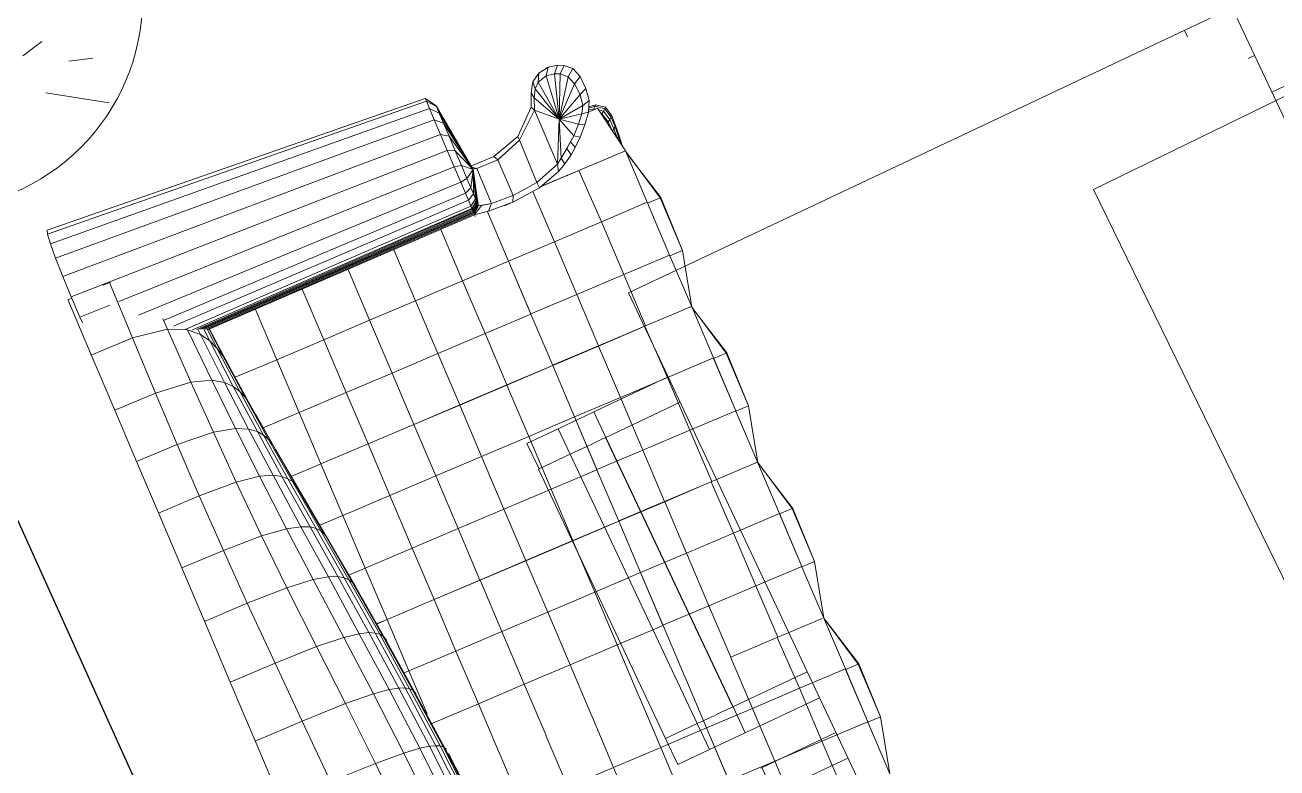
# Model space of a CAD drawing. Header units: metres. Extents: x -217 to -108, y -304 to -188.
# Drawn here: x -158.148 to -156.367, y -243.688 to -242.631 of the extents above; entities that cross this region are included whole.
import ezdxf

# ---------------------------------------------------------------- set-up
doc = ezdxf.new("R2010")
doc.units = ezdxf.units.M
for name, color, linetype, lineweight in [('A-WALL', 113, 'Continuous', 9), ('G-IMPT', 8, 'Continuous', 9), ('I-FURN', 30, 'Continuous', 9), ('S-COLS', 52, 'Continuous', 9)]:
    doc.layers.add(name, color=color, linetype=linetype, lineweight=lineweight)

# ---------------------------------------------------------------- blocks, each defined once
blk = doc.blocks.new('dining_table_and_chairs_5978 - dining_table_and_chairs_5978-V25-Nivel 3')
at = {"layer": 'I-FURN'}
for p, q in [((0.1324, 0.475), (0.1324, 0.5791)), ((1.9, 0.475), (0, 0.475)), ((0, 0.475), (0, -0.475)), ((0.075, 0.475), (0.075, 0.465)), ((0, 0.4), (0.01, 0.4)), ((0, -0.475), (1.9, -0.475)), ((0.1324, -0.593), (0.1324, -0.475)), ((0.1725, -0.475), (0.1725, -0.593)), ((0.5966, -0.5922), (0.5966, -0.475)), ((0.5966, -0.5922), (0.5966, -0.475)), ((0.6374, -0.475), (0.6374, -0.593)), ((0.6924, -0.593), (0.6924, -0.475)), ((0.7325, -0.475), (0.7325, -0.593)), ((0.1726, -0.5918), (0.1324, -0.5918)), ((0.1324, -0.648), (0.1324, -0.593)), ((0.5966, -0.5918), (0.1726, -0.5918)), ((0.1726, -0.5918), (0.1726, -0.5922)), ((0.1726, -0.5918), (0.1726, -0.593)), ((0.1726, -0.5922), (0.5966, -0.5922)), ((0.1726, -0.598), (0.1726, -0.5937)), ((0.1726, -0.598), (0.1726, -0.6033)), ((0.1726, -0.6141), (0.1726, -0.6036)), ((0.5966, -0.5922), (0.5966, -0.5918)), ((0.6374, -0.5918), (0.5966, -0.5918)), ((0.5966, -0.593), (0.5966, -0.5918)), ((0.6374, -0.5918), (0.5966, -0.5918)), ((0.5966, -0.593), (0.5966, -0.5918)), ((0.5966, -0.5937), (0.5966, -0.598)), ((0.5966, -0.6033), (0.5966, -0.598)), ((0.5966, -0.6033), (0.5966, -0.598)), ((0.5966, -0.6036), (0.5966, -0.6134)), ((0.6374, -0.593), (0.6374, -0.648)), ((0.6374, -0.593), (0.6374, -0.648)), ((0.7326, -0.5918), (0.6924, -0.5918)), ((0.1726, -0.6141), (0.1726, -0.6206)), ((0.1726, -0.648), (0.1726, -0.6217)), ((0.5966, -0.6206), (0.5966, -0.6134)), ((0.5966, -0.6206), (0.5966, -0.6134)), ((0.5966, -0.6217), (0.5966, -0.648)), ((0.1324, -0.697), (0.1324, -0.648)), ((0.1726, -0.648), (0.1324, -0.648)), ((0.1726, -0.698), (0.1726, -0.648)), ((0.5966, -0.648), (0.1726, -0.648)), ((0.1726, -0.648), (0.1726, -0.697)), ((0.5966, -0.648), (0.5966, -0.698)), ((0.5966, -0.698), (0.5966, -0.648)), ((0.6374, -0.648), (0.5966, -0.648)), ((0.5966, -0.698), (0.5966, -0.648)), ((0.6374, -0.648), (0.5966, -0.648)), ((0.6374, -0.648), (0.6374, -0.698)), ((0.6374, -0.648), (0.6374, -0.698)), ((0.1726, -0.697), (0.1324, -0.697)), ((0.5966, -0.698), (0.1726, -0.698)), ((0.6374, -0.698), (0.5966, -0.698)), ((0.6374, -0.698), (0.5966, -0.698))]:
    blk.add_line(p, q, dxfattribs=at)
blk = doc.blocks.new('M_Hormigón-Redondo-Pilar - 600 mm-V56-Nivel 3')
at = {"layer": 'S-COLS'}
h = blk.add_hatch(dxfattribs=at)
h.set_pattern_fill('FP_16', color=256, style=0, pattern_type=2)
h.set_pattern_definition([(50, (158.281, 242.593), (0.7288314, -0.0632911), [0.076, -0.838]), (355, (158.281, 242.593), (-0.1409327, 0.764191), [0.061, -0.671]), (100.451, (158.342, 242.588), (0.5877327, 0.700228), [0.065, -0.712]), (46.184, (158.281, 242.796), (1.0841735, -0.1685523), [0.114, -1.257]), (96.636, (158.372, 242.782), (0.9500268, 0.989415), [0.097, -1.069]), (351.184, (158.281, 242.796), (0.9499683, 0.9901036), [0.091, -1.006]), (21, (158.383, 242.746), (0.6067662, -0.4087001), [0.076, -0.838]), (326, (158.383, 242.746), (0.2472247, 0.736702), [0.061, -0.671]), (71.451, (158.433, 242.712), (0.8535199, 0.3274948), [0.065, -0.712]), (37.5, (158.281, 242.593), (0.0124776, 0.3385577), [0.034, -0.629, 0.034, -0.647, -0.673]), (37.5, (158.281, 242.593), (0.0124776, 0.3385577), [-1.343, 0.034, -0.64]), (7.5, (158.281, 242.593), (0.26703754, 0.40027984), [0.034, -0.355, 0.034, -0.614, -0.257]), (7.5, (158.281, 242.593), (0.26703754, 0.40027984), [-1.035, 0.034, -0.223]), (327.5, (158.055, 242.593), (0.54253947, -0.02312834), [0.034, -0.22, 0.034, -0.759, -1.052]), (327.5, (158.055, 242.593), (0.54253947, -0.02312834), [-1.046, 0.034, -1.018]), (317.5, (157.953, 242.593), (0.5922234, 0.1015895), [0.034, -0.297, 0.034, -0.493, -0.747]), (317.5, (157.953, 242.593), (0.5922234, 0.1015895), [-0.856, 0.034, -0.713])])
h.paths.add_polyline_path([(0, -0.3), (0.0585, -0.2942), (0.1148, -0.2772), (0.169, -0.2475), (0.2121, -0.2121), (0.2494, -0.1667), (0.2772, -0.1148), (0.2942, -0.0585), (0.3, 0), (0.2942, 0.0585), (0.2772, 0.1148), (0.2494, 0.1667), (0.2121, 0.2121), (0.1667, 0.2494), (0.1148, 0.2772), (0.0585, 0.2942), (0, 0.3), (-0.0585, 0.2942), (-0.1148, 0.2772), (-0.1667, 0.2494), (-0.2121, 0.2121), (-0.2494, 0.1667), (-0.2772, 0.1148), (-0.2942, 0.0585), (-0.3, 0), (-0.2942, -0.0585), (-0.2772, -0.1148), (-0.2494, -0.1667), (-0.2121, -0.2121), (-0.1667, -0.2494), (-0.1148, -0.2772), (-0.0585, -0.2942)], flags=0)
for start, end in [(360, 180), (180, 360)]:
    blk.add_arc((0, 0), 0.3, start, end, dxfattribs=at)
blk = doc.blocks.new('Table-Coffee-Glass-Modern_Reed - Table-Coffee-Glass-Modern_Reed-520541-Nivel 3')
at = {"layer": 'I-FURN'}
for p, q in [((-0.6123, 0.3048), (-0.6123, -0.3048)), ((-0.6123, 0.3048), (-0.46, 0.3048)), ((-0.46, 0.3048), (0.4597, 0.3048)), ((0.4597, 0.3048), (0.6112, 0.3048)), ((0.6112, -0.3048), (0.6112, 0.3048)), ((-0.46, -0.3048), (-0.6123, -0.3048)), ((0.4597, -0.3048), (-0.46, -0.3048)), ((0.6112, -0.3048), (0.4597, -0.3048))]:
    blk.add_line(p, q, dxfattribs=at)
blk = doc.blocks.new('Couch21 - 12ZCOU21_dwg-V130-Nivel 3')
at = {"layer": 'G-IMPT'}
for p, q in [((0.0036, 2.1681), (0.002, 2.1539)), ((0.0036, 2.1681), (0.002, 2.1539)), ((0.0036, 2.1681), (0.0053, 2.1735)), ((0.0053, 2.1735), (0.0036, 2.1681)), ((0.5738, 2.1315), (0.0036, 2.1681)), ((0.5738, 2.1358), (0.0053, 2.1735)), ((0.002, 2.1539), (0.0008, 2.1319)), ((0.002, 2.1539), (0.0008, 2.1319)), ((0.5738, 2.1201), (0.002, 2.1539)), ((0.0008, 2.1319), (-0.0001, 2.1041)), ((0.0008, 2.1319), (-0.0001, 2.1041)), ((0.5738, 2.1025), (0.0008, 2.1319)), ((0.5738, 2.1025), (0.0008, 2.1319)), ((0.5738, 2.1358), (0.584, 2.1206)), ((0.5738, 2.1358), (0.5738, 2.1315)), ((0.584, 2.1191), (0.5738, 2.1315)), ((0.5738, 2.1315), (0.5738, 2.1201)), ((0.5971, 2.016), (0.584, 2.1206)), ((0.584, 2.1191), (0.584, 2.1206)), ((-0.0001, 2.1041), (-0.0004, 2.073)), ((-0.0004, 2.073), (-0.0001, 2.1041)), ((0.5738, 2.0803), (-0.0001, 2.1041)), ((0.584, 2.1089), (0.5738, 2.1201)), ((0.5738, 2.1201), (0.5738, 2.1025)), ((0.584, 2.093), (0.5738, 2.1025)), ((0.5738, 2.0803), (0.5738, 2.1025)), ((0.584, 2.093), (0.5738, 2.1025)), ((0.584, 2.1089), (0.584, 2.1191)), ((0.5971, 2.016), (0.584, 2.1191)), ((0.584, 2.1191), (0.584, 2.1089)), ((0.584, 2.0931), (0.584, 2.1089)), ((0.5971, 2.016), (0.584, 2.1089)), ((0.584, 2.1089), (0.584, 2.0931)), ((0.7241, 2.0975), (0.7368, 2.1059)), ((0.7368, 2.1059), (0.7308, 2.0944)), ((0.7523, 2.1085), (0.7368, 2.1059)), ((0.7523, 2.1085), (0.7447, 2.0982)), ((0.7523, 2.1085), (0.7658, 2.1059)), ((0.7658, 2.1059), (0.7569, 2.0964)), ((0.7569, 2.0964), (0.7658, 2.1059)), ((0.7658, 2.1059), (0.7742, 2.1019)), ((0.584, 2.073), (0.584, 2.093)), ((0.584, 2.073), (0.584, 2.093)), ((0.5971, 2.016), (0.584, 2.093)), ((0.7158, 2.0843), (0.7241, 2.0975)), ((0.7234, 2.0871), (0.7171, 2.0761)), ((0.7171, 2.0761), (0.7234, 2.0871)), ((0.7234, 2.0871), (0.7241, 2.0975)), ((0.7308, 2.0944), (0.7234, 2.0871)), ((0.7234, 2.0871), (0.7308, 2.0944)), ((0.7234, 2.0871), (0.7378, 2.0341)), ((0.7234, 2.0871), (0.7378, 2.0341)), ((0.7308, 2.0944), (0.7447, 2.0982)), ((0.7447, 2.0982), (0.7308, 2.0944)), ((0.7308, 2.0944), (0.7378, 2.0341)), ((0.7308, 2.0944), (0.7378, 2.0341)), ((0.7378, 2.0341), (0.7447, 2.0982)), ((0.7378, 2.0341), (0.7447, 2.0982)), ((0.7378, 2.0341), (0.7569, 2.0964)), ((0.7378, 2.0341), (0.7569, 2.0964)), ((0.7378, 2.0341), (0.7644, 2.0928)), ((0.7378, 2.0341), (0.7644, 2.0928)), ((0.7378, 2.0341), (0.773, 2.0848)), ((0.7378, 2.0341), (0.773, 2.0848)), ((0.7447, 2.0982), (0.7569, 2.0964)), ((0.7569, 2.0964), (0.7447, 2.0982)), ((0.7644, 2.0928), (0.7569, 2.0964)), ((0.7644, 2.0928), (0.7569, 2.0964)), ((0.7644, 2.0928), (0.7742, 2.1019)), ((0.7644, 2.0928), (0.773, 2.0849)), ((0.7644, 2.0928), (0.773, 2.0848)), ((0.773, 2.0849), (0.7837, 2.0931)), ((0.773, 2.0848), (0.7776, 2.0718)), ((0.7776, 2.0718), (0.773, 2.0848)), ((0.7742, 2.1019), (0.7837, 2.0931)), ((0.7889, 2.0785), (0.7837, 2.0931)), ((-0.0063, 1.9855), (-0.0063, 2.0709)), ((-0.0004, 2.0707), (-0.0063, 2.0708)), ((-0.0004, 2.073), (-0.0003, 2.0413)), ((0.5738, 2.0554), (-0.0004, 2.073)), ((-0.0004, 2.073), (-0.0003, 2.0413)), ((0.0579, 2.07), (0.0478, 2.0701)), ((0.0579, 2.07), (0.0572, 1.9848)), ((0.0572, 1.9848), (0.0579, 2.07)), ((0.0592, 2.0697), (0.0579, 2.07)), ((0.5738, 2.0554), (0.5738, 2.0803)), ((0.584, 2.073), (0.5738, 2.0803)), ((0.584, 2.0506), (0.584, 2.073)), ((0.584, 2.0506), (0.584, 2.073)), ((0.5971, 2.016), (0.584, 2.073)), ((0.7079, 2.0653), (0.7158, 2.0843)), ((0.7105, 2.0598), (0.7171, 2.0761)), ((0.7171, 2.0761), (0.7105, 2.0598)), ((0.7171, 2.0761), (0.7158, 2.0843)), ((0.7378, 2.0341), (0.7171, 2.0761)), ((0.7378, 2.0341), (0.7171, 2.0761)), ((0.7378, 2.0341), (0.7776, 2.0718)), ((0.7378, 2.0341), (0.7776, 2.0718)), ((0.7776, 2.0718), (0.7889, 2.0785)), ((0.7776, 2.0718), (0.7791, 2.0547)), ((0.7791, 2.0547), (0.7776, 2.0718)), ((0.7896, 2.0595), (0.7889, 2.0785)), ((0.584, 2.0506), (0.5738, 2.0554)), ((0.5738, 2.0301), (0.5738, 2.0554)), ((0.584, 2.0506), (0.584, 2.0278)), ((0.584, 2.0506), (0.584, 2.0278)), ((0.5971, 2.016), (0.584, 2.0506)), ((0.6739, 2.0346), (0.7079, 2.0653)), ((0.7079, 2.0653), (0.6739, 2.0346)), ((0.6742, 2.0289), (0.7105, 2.0598)), ((0.7105, 2.0598), (0.6742, 2.0289)), ((0.7079, 2.0653), (0.7105, 2.0598)), ((0.7104, 1.976), (0.7105, 2.0598)), ((0.7104, 1.976), (0.7105, 2.0598)), ((0.7378, 2.0341), (0.7105, 2.0598)), ((0.7378, 2.0341), (0.7105, 2.0598)), ((0.7378, 2.0341), (0.7791, 2.0547)), ((0.7378, 2.0341), (0.7791, 2.0547)), ((0.7791, 2.0547), (0.7762, 2.0388)), ((0.7791, 2.0547), (0.7762, 2.0388)), ((0.7791, 2.0547), (0.7896, 2.0595)), ((0.7873, 2.0419), (0.7896, 2.0595)), ((-0.0003, 2.0413), (-0.0001, 2.0322)), ((0.0457, 2.0404), (-0.0003, 2.0413)), ((-0.0003, 2.0413), (-0.0001, 2.0322)), ((0.5738, 2.0301), (0.0595, 2.0402)), ((0.6739, 2.0346), (0.6313, 2.0218)), ((0.6739, 2.0346), (0.6313, 2.0218)), ((0.6739, 2.0346), (0.6742, 2.0289)), ((0.7378, 2.0341), (0.7104, 1.976)), ((0.7378, 2.0341), (0.7104, 1.976)), ((0.7378, 2.0341), (0.7189, 1.9818)), ((0.7378, 2.0341), (0.7189, 1.9818)), ((0.7378, 2.0341), (0.7762, 2.0388)), ((0.7378, 2.0341), (0.7762, 2.0388)), ((0.7378, 2.0341), (0.7605, 2.0167)), ((0.7378, 2.0341), (0.7605, 2.0167)), ((0.7378, 2.0341), (0.7702, 2.0284)), ((0.7378, 2.0341), (0.7702, 2.0284)), ((0.7378, 2.0341), (0.7477, 2.0042)), ((0.7378, 2.0341), (0.7477, 2.0042)), ((0.7762, 2.0388), (0.7702, 2.0284)), ((0.7762, 2.0388), (0.7702, 2.0284)), ((0.7873, 2.0419), (0.7762, 2.0388)), ((0.7873, 2.0419), (0.7801, 2.0269)), ((0.792, 2.031), (0.7827, 2.0323)), ((0.7935, 2.0327), (0.7835, 2.034)), ((0.792, 2.031), (0.7935, 2.0327)), ((0.7935, 2.0327), (0.8052, 2.024)), ((0.5738, 2.0301), (0.584, 2.0278)), ((0.5738, 2.0301), (0.5738, 2.0065)), ((0.584, 2.0278), (0.584, 2.0077)), ((0.584, 2.0278), (0.584, 2.0077)), ((0.5971, 2.016), (0.584, 2.0278)), ((0.584, 1.967), (0.5971, 2.016)), ((0.5971, 2.016), (0.584, 1.9681)), ((0.5971, 2.016), (0.584, 1.9696)), ((0.5971, 2.016), (0.584, 1.9709)), ((0.5971, 2.016), (0.584, 1.976)), ((0.5971, 2.016), (0.584, 1.9736)), ((0.5971, 2.016), (0.584, 1.9842)), ((0.5971, 2.016), (0.584, 1.9935)), ((0.5971, 2.016), (0.584, 2.0077)), ((0.5971, 2.016), (0.584, 1.9724)), ((0.5961, 2.0217), (0.6313, 2.0218)), ((0.5961, 2.0217), (0.6313, 2.0218)), ((0.6025, 2.0151), (0.5964, 2.0202)), ((0.5967, 2.0171), (0.6025, 2.0151)), ((0.5967, 2.0171), (0.6025, 2.0151)), ((0.6025, 2.0151), (0.6023, 1.9613)), ((0.6025, 2.0151), (0.6348, 2.0152)), ((0.6025, 2.0151), (0.6348, 2.0152)), ((0.6348, 2.0152), (0.6313, 2.0218)), ((0.6742, 2.0289), (0.6348, 2.0152)), ((0.6742, 2.0289), (0.6348, 2.0152)), ((0.6348, 2.0152), (0.635, 1.9596)), ((0.6348, 2.0152), (0.635, 1.9596)), ((0.6742, 2.0289), (0.6735, 1.9637)), ((0.7605, 2.0167), (0.7477, 2.0042)), ((0.7605, 2.0167), (0.7477, 2.0042)), ((0.7702, 2.0284), (0.7605, 2.0167)), ((0.7702, 2.0284), (0.7605, 2.0167)), ((0.7682, 2.0127), (0.7605, 2.0167)), ((0.7682, 2.0127), (0.7801, 2.0269)), ((0.7801, 2.0269), (0.7702, 2.0284)), ((0.7702, 2.0284), (0.7801, 2.0269)), ((0.7802, 2.0271), (0.7942, 2.0271)), ((0.7802, 2.0271), (0.7942, 2.0271)), ((0.7891, 2.0284), (0.7814, 2.0296)), ((0.7891, 2.0284), (0.7876, 2.0271)), ((0.7891, 2.0284), (0.792, 2.031)), ((0.7891, 2.0284), (0.7908, 2.0271)), ((0.792, 2.031), (0.8035, 2.0222)), ((0.807, 1.956), (0.7942, 2.0271)), ((0.807, 1.956), (0.7942, 2.0271)), ((0.7948, 2.0242), (0.8004, 2.0198)), ((0.7968, 2.0172), (0.7959, 2.0179)), ((0.8004, 2.0198), (0.7968, 2.0172)), ((0.7968, 2.0172), (0.8004, 2.0198)), ((0.8005, 2.0035), (0.7968, 2.0172)), ((0.8035, 2.0222), (0.8004, 2.0198)), ((0.8004, 2.0198), (0.8035, 2.0222)), ((0.804, 2.0057), (0.8004, 2.0198)), ((0.8052, 2.024), (0.8035, 2.0222)), ((0.8035, 2.0222), (0.8052, 2.024)), ((0.8035, 2.0222), (0.807, 2.0078)), ((0.8052, 2.024), (0.8085, 2.0094)), ((0.5738, 2.0065), (0.0774, 2.0112)), ((0.5738, 2.0065), (0.0774, 2.0112)), ((0.5738, 2.0065), (0.584, 2.0077)), ((0.584, 2.0077), (0.5738, 2.0065)), ((0.5738, 1.9892), (0.5738, 2.0065)), ((0.584, 1.9935), (0.584, 2.0077)), ((0.584, 2.0077), (0.584, 1.9935)), ((0.7477, 2.0042), (0.7189, 1.9818)), ((0.7313, 1.9915), (0.7401, 1.9983)), ((0.7401, 1.9983), (0.7477, 2.0042)), ((0.7428, 1.988), (0.7401, 1.9983)), ((0.7428, 1.988), (0.7551, 1.999)), ((0.7551, 1.999), (0.7477, 2.0042)), ((0.7682, 2.0127), (0.7551, 1.999)), ((0.7992, 2.0085), (0.7976, 2.0082)), ((0.8005, 2.0035), (0.804, 2.0057)), ((0.8008, 1.9907), (0.8005, 2.0035)), ((0.807, 2.0078), (0.804, 2.0057)), ((0.8041, 1.991), (0.804, 2.0057)), ((0.807, 2.0078), (0.8069, 1.9928)), ((0.8085, 2.0094), (0.807, 2.0078)), ((0.8085, 2.0094), (0.8082, 1.9943)), ((-0.0063, 1.9855), (-0.0063, 1.8999)), ((-0.0063, 1.9853), (0.0572, 1.9848)), ((0.0572, 1.9848), (0.0566, 1.8996)), ((0.0572, 1.9848), (0.0566, 1.8996)), ((0.1078, 1.977), (0.0572, 1.9848)), ((0.1078, 1.977), (0.1076, 1.9927)), ((0.5738, 1.9892), (0.1076, 1.9901)), ((0.5738, 1.9785), (0.1175, 1.9772)), ((0.5738, 1.9892), (0.584, 1.9935)), ((0.5738, 1.9892), (0.5738, 1.9785)), ((0.584, 1.9842), (0.5738, 1.9785)), ((0.5738, 1.9692), (0.5738, 1.9785)), ((0.584, 1.9842), (0.584, 1.9935)), ((0.584, 1.9935), (0.584, 1.9842)), ((0.584, 1.9842), (0.584, 1.976)), ((0.7104, 1.976), (0.7189, 1.9818)), ((0.7104, 1.976), (0.7189, 1.9818)), ((0.7313, 1.9915), (0.7189, 1.9818)), ((0.7205, 1.9725), (0.7189, 1.9818)), ((0.7337, 1.9808), (0.7205, 1.9725)), ((0.7337, 1.9808), (0.7205, 1.9724)), ((0.7313, 1.9915), (0.7337, 1.9808)), ((0.7428, 1.988), (0.7337, 1.9808)), ((0.801, 1.9893), (0.8041, 1.991)), ((0.8033, 1.9764), (0.8041, 1.991)), ((0.8033, 1.9764), (0.8058, 1.9778)), ((0.8041, 1.991), (0.8069, 1.9928)), ((0.8049, 1.9679), (0.8058, 1.9778)), ((0.807, 1.9792), (0.8055, 1.9646)), ((0.8058, 1.9778), (0.8069, 1.9928)), ((0.8058, 1.9778), (0.807, 1.9792)), ((0.8069, 1.9928), (0.8082, 1.9943)), ((0.807, 1.9792), (0.8082, 1.9943)), ((0.1337, 1.9647), (0.1078, 1.977)), ((0.1078, 1.977), (0.1091, 1.8943)), ((0.5738, 1.9692), (0.1311, 1.9667)), ((0.1482, 1.9515), (0.1337, 1.9647)), ((0.1337, 1.9647), (0.1374, 1.8852)), ((0.5738, 1.9658), (0.1393, 1.9621)), ((0.5738, 1.9644), (0.1461, 1.9603)), ((0.5738, 1.9628), (0.1501, 1.9589)), ((0.5738, 1.9613), (0.153, 1.9579)), ((0.5738, 1.9692), (0.584, 1.976)), ((0.584, 1.9736), (0.5738, 1.9658)), ((0.5738, 1.9644), (0.584, 1.9724)), ((0.5738, 1.9628), (0.584, 1.9709)), ((0.584, 1.9696), (0.5738, 1.9613)), ((0.5738, 1.9692), (0.5738, 1.9658)), ((0.5738, 1.9598), (0.584, 1.9681)), ((0.584, 1.967), (0.5738, 1.9587)), ((0.5738, 1.9644), (0.5738, 1.9658)), ((0.5738, 1.9572), (0.584, 1.9654)), ((0.5738, 1.9644), (0.5738, 1.9628)), ((0.5882, 1.9643), (0.5738, 1.9557)), ((0.5738, 1.9628), (0.5738, 1.9613)), ((0.5738, 1.9613), (0.5738, 1.9598)), ((0.584, 1.976), (0.584, 1.9736)), ((0.584, 1.976), (0.584, 1.9736)), ((0.584, 1.9736), (0.584, 1.9724)), ((0.584, 1.9736), (0.584, 1.9724)), ((0.584, 1.9709), (0.584, 1.9724)), ((0.584, 1.9724), (0.584, 1.9709)), ((0.584, 1.9696), (0.584, 1.9709)), ((0.584, 1.9696), (0.584, 1.9709)), ((0.584, 1.9681), (0.584, 1.9696)), ((0.584, 1.9696), (0.584, 1.9681)), ((0.584, 1.967), (0.584, 1.9681)), ((0.584, 1.967), (0.584, 1.9681)), ((0.584, 1.967), (0.584, 1.9654)), ((0.584, 1.967), (0.584, 1.9654)), ((0.584, 1.9654), (0.6023, 1.9613)), ((0.5882, 1.9643), (0.584, 1.9654)), ((0.5882, 1.9643), (0.6023, 1.9613)), ((0.6023, 1.9613), (0.5941, 1.9527)), ((0.6023, 1.9613), (0.635, 1.9596)), ((0.6023, 1.9613), (0.635, 1.9596)), ((0.6735, 1.9637), (0.635, 1.9596)), ((0.6735, 1.9636), (0.635, 1.9596)), ((0.7104, 1.976), (0.6735, 1.9636)), ((0.6735, 1.9637), (0.7104, 1.976)), ((0.6735, 1.9636), (0.6737, 1.955)), ((0.7079, 1.9657), (0.6737, 1.955)), ((0.7079, 1.9657), (0.6737, 1.955)), ((0.7079, 1.9657), (0.7104, 1.976)), ((0.7079, 1.9657), (0.7205, 1.9725)), ((0.7079, 1.9657), (0.7205, 1.9724)), ((0.1482, 1.9515), (0.1478, 1.9598)), ((0.1567, 1.9381), (0.1482, 1.9515)), ((0.1482, 1.9515), (0.153, 1.8753)), ((0.1567, 1.9381), (0.1554, 1.9568)), ((0.5738, 1.9598), (0.1562, 1.9571)), ((0.5738, 1.9587), (0.1574, 1.9559)), ((0.5738, 1.9572), (0.1591, 1.9545)), ((0.162, 1.9247), (0.1597, 1.9549)), ((0.5738, 1.9557), (0.1599, 1.9535)), ((0.5738, 1.9557), (0.1599, 1.9535)), ((0.1657, 1.9112), (0.1622, 1.9535)), ((0.1678, 1.8977), (0.1627, 1.9535)), ((0.163, 1.9502), (0.163, 1.9535)), ((0.234, 1.8761), (0.234, 1.9539)), ((0.3068, 1.8761), (0.3068, 1.9543)), ((0.3777, 1.8761), (0.3777, 1.9547)), ((0.4486, 1.8761), (0.4486, 1.955)), ((0.5214, 1.8761), (0.5214, 1.9554)), ((0.5738, 1.9598), (0.5738, 1.9587)), ((0.5738, 1.9587), (0.5738, 1.9572)), ((0.5738, 1.9572), (0.5738, 1.9557)), ((0.5738, 1.9557), (0.5941, 1.9527)), ((0.5738, 1.9557), (0.5941, 1.9527)), ((0.5738, 1.9557), (0.5738, 1.9532)), ((0.5923, 1.8762), (0.5923, 1.9525)), ((0.5923, 1.9525), (0.5923, 1.8762)), ((0.5941, 1.9527), (0.6309, 1.9511)), ((0.5941, 1.9527), (0.6309, 1.9511)), ((0.6309, 1.9511), (0.618, 1.9508)), ((0.635, 1.9596), (0.6309, 1.9511)), ((0.6737, 1.955), (0.6309, 1.9511)), ((0.6737, 1.955), (0.6309, 1.9511)), ((0.6633, 1.8762), (0.6633, 1.9541)), ((0.7351, 1.9559), (0.6759, 1.9558)), ((0.807, 1.956), (0.6771, 1.9561)), ((0.7166, 1.9566), (0.7171, 1.9554)), ((0.7351, 1.9559), (0.807, 1.9558)), ((0.7361, 1.8763), (0.7351, 1.9559)), ((0.807, 1.8763), (0.807, 1.9558)), ((0.807, 1.9547), (0.8265, 1.8751)), ((0.8274, 1.8751), (0.8084, 1.9487)), ((0.8274, 1.8751), (0.8084, 1.9487)), ((0.162, 1.9247), (0.1567, 1.9381)), ((0.1567, 1.9381), (0.1622, 1.8651)), ((0.1657, 1.9112), (0.162, 1.9247)), ((0.162, 1.9247), (0.1679, 1.8548)), ((0.1678, 1.8977), (0.1657, 1.9112)), ((0.1657, 1.9112), (0.1717, 1.8446)), ((-0.0063, 1.8999), (-0.0063, 1.8206)), ((-0.0063, 1.8998), (0.0566, 1.8996)), ((0.0566, 1.8996), (0.0565, 1.8204)), ((0.0566, 1.8996), (0.0565, 1.8204)), ((0.1091, 1.8943), (0.0566, 1.8996)), ((0.1374, 1.8852), (0.1091, 1.8943)), ((0.1091, 1.8943), (0.1108, 1.8162)), ((0.1678, 1.8977), (0.1739, 1.8343)), ((0.153, 1.8753), (0.1374, 1.8852)), ((0.1374, 1.8852), (0.1416, 1.8089)), ((0.1622, 1.8651), (0.153, 1.8753)), ((0.153, 1.8753), (0.1586, 1.8009)), ((0.1699, 1.8761), (0.234, 1.8761)), ((0.234, 1.7945), (0.234, 1.8761)), ((0.234, 1.8761), (0.3068, 1.8761)), ((0.3068, 1.7945), (0.3068, 1.8761)), ((0.3068, 1.8761), (0.3777, 1.8761)), ((0.3777, 1.7945), (0.3777, 1.8761)), ((0.3777, 1.8761), (0.4486, 1.8761)), ((0.5214, 1.8761), (0.4486, 1.8761)), ((0.4486, 1.7945), (0.4486, 1.8761)), ((0.5214, 1.7945), (0.5214, 1.8761)), ((0.5923, 1.8761), (0.5214, 1.8761)), ((0.6633, 1.8762), (0.5923, 1.8762)), ((0.5923, 1.7945), (0.5923, 1.8761)), ((0.5923, 1.7947), (0.5923, 1.8761)), ((0.7361, 1.8763), (0.6633, 1.8762)), ((0.6633, 1.7947), (0.6633, 1.8762)), ((0.7361, 1.7947), (0.7361, 1.8763)), ((0.807, 1.8763), (0.7361, 1.8763)), ((0.807, 1.7947), (0.807, 1.8763)), ((0.807, 1.8751), (0.8265, 1.8751)), ((0.8265, 1.8751), (0.8265, 1.7935)), ((0.8274, 1.8751), (0.8265, 1.7935)), ((0.8274, 1.8751), (0.8265, 1.7935)), ((0.1679, 1.8548), (0.1622, 1.8651)), ((0.1622, 1.8651), (0.1686, 1.7926)), ((0.1717, 1.8446), (0.1679, 1.8548)), ((0.1679, 1.8548), (0.1747, 1.7843)), ((0.1739, 1.8343), (0.1717, 1.8446)), ((0.1717, 1.8446), (0.1789, 1.776)), ((-0.0063, 1.8206), (-0.0063, 1.7411)), ((-0.0063, 1.8205), (0.0565, 1.8204)), ((0.0565, 1.8204), (0.0568, 1.741)), ((0.0565, 1.8204), (0.0568, 1.741)), ((0.1108, 1.8162), (0.0565, 1.8204)), ((0.1739, 1.8343), (0.1813, 1.7677)), ((0.1416, 1.8089), (0.1108, 1.8162)), ((0.1108, 1.8162), (0.113, 1.7383)), ((0.1586, 1.8009), (0.1416, 1.8089)), ((0.1416, 1.8089), (0.1466, 1.7329)), ((0.1686, 1.7926), (0.1586, 1.8009)), ((0.1586, 1.8009), (0.1649, 1.7268)), ((0.176, 1.8159), (0.1825, 1.7593)), ((0.1747, 1.7843), (0.1686, 1.7926)), ((0.1686, 1.7926), (0.1757, 1.7204)), ((0.1789, 1.776), (0.1747, 1.7843)), ((0.1747, 1.7843), (0.1823, 1.714)), ((0.1784, 1.7945), (0.234, 1.7945)), ((0.234, 1.715), (0.234, 1.7945)), ((0.234, 1.7945), (0.3068, 1.7945)), ((0.3068, 1.7151), (0.3068, 1.7945)), ((0.3068, 1.7945), (0.3777, 1.7945)), ((0.3777, 1.7945), (0.3777, 1.7151)), ((0.3777, 1.7945), (0.4486, 1.7945)), ((0.5214, 1.7945), (0.4486, 1.7945)), ((0.4486, 1.7151), (0.4486, 1.7945)), ((0.5214, 1.715), (0.5214, 1.7945)), ((0.5923, 1.7945), (0.5214, 1.7945)), ((0.6633, 1.7947), (0.5923, 1.7947)), ((0.5923, 1.7945), (0.5923, 1.715)), ((0.7361, 1.7947), (0.6633, 1.7947)), ((0.6633, 1.7152), (0.6633, 1.7947)), ((0.7361, 1.7152), (0.7361, 1.7947)), ((0.807, 1.7947), (0.7361, 1.7947)), ((0.8265, 1.7935), (0.807, 1.714)), ((0.807, 1.7935), (0.807, 1.7145)), ((0.8265, 1.7935), (0.807, 1.7935)), ((0.8265, 1.7935), (0.807, 1.714)), ((0.1813, 1.7677), (0.1789, 1.776)), ((0.1789, 1.776), (0.1868, 1.7076)), ((0.1825, 1.7593), (0.1813, 1.7677)), ((0.1813, 1.7677), (0.1894, 1.7012)), ((0.1825, 1.7593), (0.1907, 1.6948)), ((-0.0063, 1.7411), (-0.0063, 1.6561)), ((-0.0063, 1.741), (0.0568, 1.741)), ((0.0568, 1.741), (0.058, 1.6559)), ((0.0568, 1.741), (0.058, 1.6559)), ((0.113, 1.7383), (0.0568, 1.741)), ((0.1466, 1.7329), (0.113, 1.7383)), ((0.113, 1.7383), (0.1163, 1.6537)), ((0.1649, 1.7268), (0.1466, 1.7329)), ((0.1466, 1.7329), (0.1529, 1.6491)), ((0.1757, 1.7204), (0.1649, 1.7268)), ((0.1649, 1.7268), (0.1728, 1.6438)), ((0.1823, 1.714), (0.1757, 1.7204)), ((0.1757, 1.7204), (0.1846, 1.6384)), ((0.1868, 1.7076), (0.1823, 1.714)), ((0.1823, 1.714), (0.1918, 1.6328)), ((0.234, 1.715), (0.1881, 1.715)), ((0.1881, 1.7149), (0.234, 1.7149)), ((0.234, 1.715), (0.3068, 1.7151)), ((0.234, 1.7149), (0.3068, 1.7149)), ((0.234, 1.6354), (0.234, 1.7149)), ((0.3068, 1.7151), (0.3777, 1.7151)), ((0.3068, 1.7149), (0.3777, 1.7148)), ((0.3068, 1.6354), (0.3068, 1.7149)), ((0.3777, 1.7151), (0.4486, 1.7151)), ((0.3777, 1.7148), (0.4486, 1.7149)), ((0.3777, 1.6354), (0.3777, 1.7148)), ((0.5214, 1.715), (0.4486, 1.7151)), ((0.5214, 1.7149), (0.4486, 1.7149)), ((0.4486, 1.6354), (0.4486, 1.7149)), ((0.5214, 1.715), (0.5923, 1.715)), ((0.5923, 1.715), (0.5214, 1.7149)), ((0.5214, 1.6354), (0.5214, 1.7149)), ((0.6633, 1.7152), (0.5923, 1.7153)), ((0.5923, 1.715), (0.5923, 1.6355)), ((0.5923, 1.715), (0.6633, 1.715)), ((0.5923, 1.715), (0.5923, 1.6355)), ((0.7361, 1.7152), (0.6633, 1.7152)), ((0.7351, 1.7152), (0.6633, 1.715)), ((0.6633, 1.6356), (0.6633, 1.715)), ((0.7361, 1.6356), (0.7351, 1.7152)), ((0.7361, 1.7152), (0.807, 1.7151)), ((0.807, 1.7145), (0.807, 1.6356)), ((0.807, 1.7143), (0.8265, 1.6347)), ((0.1894, 1.7012), (0.1868, 1.7076)), ((0.1868, 1.7076), (0.1966, 1.6272)), ((0.1907, 1.6948), (0.1894, 1.7012)), ((0.1894, 1.7012), (0.1994, 1.6216)), ((0.1912, 1.691), (0.1907, 1.6948)), ((0.1907, 1.6948), (0.2008, 1.616)), ((0.8084, 1.7083), (0.8274, 1.6347)), ((0.8084, 1.7083), (0.8274, 1.6347)), ((-0.0063, 1.6561), (-0.0063, 1.5735)), ((-0.0063, 1.656), (0.058, 1.6559)), ((0.058, 1.6559), (0.0599, 1.5734)), ((0.058, 1.6559), (0.0599, 1.5734)), ((0.1163, 1.6537), (0.058, 1.6559)), ((0.1529, 1.6491), (0.1163, 1.6537)), ((0.1163, 1.6537), (0.1205, 1.5716)), ((0.1728, 1.6438), (0.1529, 1.6491)), ((0.1529, 1.6491), (0.1595, 1.5676)), ((0.1846, 1.6384), (0.1728, 1.6438)), ((0.1728, 1.6438), (0.1809, 1.5628)), ((0.1918, 1.6328), (0.1846, 1.6384)), ((0.1846, 1.6384), (0.1935, 1.5578)), ((0.1966, 1.6272), (0.1918, 1.6328)), ((0.1918, 1.6328), (0.2011, 1.5527)), ((0.1994, 1.6216), (0.1966, 1.6272)), ((0.1966, 1.6272), (0.2062, 1.5477)), ((0.1983, 1.6354), (0.234, 1.6354)), ((0.2008, 1.616), (0.1994, 1.6216)), ((0.1994, 1.6216), (0.1995, 1.6212)), ((0.234, 1.5538), (0.234, 1.6354)), ((0.234, 1.6354), (0.3068, 1.6354)), ((0.3068, 1.5538), (0.3068, 1.6354)), ((0.3068, 1.6354), (0.3777, 1.6354)), ((0.3777, 1.5539), (0.3777, 1.6354)), ((0.3777, 1.6354), (0.4486, 1.6354)), ((0.5214, 1.6354), (0.4486, 1.6354)), ((0.4486, 1.5538), (0.4486, 1.6354)), ((0.5214, 1.5538), (0.5214, 1.6354)), ((0.5923, 1.6354), (0.5214, 1.6354)), ((0.6633, 1.6356), (0.5923, 1.6355)), ((0.5923, 1.5538), (0.5923, 1.6354)), ((0.5923, 1.554), (0.5923, 1.6354)), ((0.7361, 1.6356), (0.6633, 1.6356)), ((0.6633, 1.554), (0.6633, 1.6356)), ((0.7361, 1.554), (0.7361, 1.6356)), ((0.807, 1.6356), (0.7361, 1.6356)), ((0.807, 1.554), (0.807, 1.6356)), ((0.807, 1.6347), (0.807, 1.554)), ((0.807, 1.6347), (0.8265, 1.6347)), ((0.8265, 1.6347), (0.8265, 1.5531)), ((0.8274, 1.6347), (0.8265, 1.5531)), ((0.8274, 1.6347), (0.8265, 1.5531)), ((0.1995, 1.6212), (0.2092, 1.5426)), ((0.2012, 1.6141), (0.2008, 1.616)), ((0.2008, 1.616), (0.2107, 1.5376)), ((-0.0063, 1.5735), (-0.0063, 1.4793)), ((-0.0063, 1.5734), (0.0599, 1.5734)), ((0.0599, 1.5734), (0.063, 1.4793)), ((0.0599, 1.5734), (0.063, 1.4793)), ((0.1205, 1.5716), (0.0599, 1.5734)), ((0.1595, 1.5676), (0.1205, 1.5716)), ((0.1205, 1.5716), (0.1266, 1.478)), ((0.1809, 1.5628), (0.1595, 1.5676)), ((0.1595, 1.5676), (0.1674, 1.475)), ((0.1935, 1.5578), (0.1809, 1.5628)), ((0.1809, 1.5628), (0.1897, 1.4712)), ((0.2011, 1.5527), (0.1935, 1.5578)), ((0.1935, 1.5578), (0.203, 1.4673)), ((0.2062, 1.5477), (0.2011, 1.5527)), ((0.2011, 1.5527), (0.2109, 1.4632)), ((0.2087, 1.5538), (0.234, 1.5538)), ((0.234, 1.4743), (0.234, 1.5538)), ((0.234, 1.5538), (0.3068, 1.5538)), ((0.3068, 1.5538), (0.3777, 1.5539)), ((0.3068, 1.4744), (0.3068, 1.5538)), ((0.3777, 1.5539), (0.3777, 1.4744)), ((0.3777, 1.5539), (0.4486, 1.5538)), ((0.5214, 1.5538), (0.4486, 1.5538)), ((0.4486, 1.4744), (0.4486, 1.5538)), ((0.5214, 1.4743), (0.5214, 1.5538)), ((0.5923, 1.5538), (0.5214, 1.5538)), ((0.6633, 1.554), (0.5923, 1.554)), ((0.5923, 1.4743), (0.5923, 1.5538)), ((0.7361, 1.554), (0.6633, 1.554)), ((0.6633, 1.4745), (0.6633, 1.554)), ((0.7361, 1.4745), (0.7361, 1.554)), ((0.807, 1.554), (0.7361, 1.554)), ((0.8265, 1.5531), (0.807, 1.4736)), ((0.807, 1.5531), (0.807, 1.4736)), ((0.8265, 1.5531), (0.807, 1.5531)), ((0.8265, 1.5531), (0.807, 1.4736)), ((0.2092, 1.5426), (0.2062, 1.5477)), ((0.2062, 1.5477), (0.2162, 1.4591)), ((0.2107, 1.5376), (0.2092, 1.5426)), ((0.2092, 1.5426), (0.2194, 1.455)), ((0.2112, 1.5355), (0.2107, 1.5376)), ((0.2107, 1.5376), (0.2209, 1.4509)), ((-0.0063, 1.4793), (0.063, 1.4793)), ((-0.0063, 1.4793), (-0.0063, 1.3885)), ((0.063, 1.4793), (0.0665, 1.3884)), ((0.063, 1.4793), (0.0665, 1.3884)), ((0.1266, 1.478), (0.063, 1.4793)), ((0.1674, 1.475), (0.1266, 1.478)), ((0.1266, 1.478), (0.1329, 1.3871)), ((0.1897, 1.4712), (0.1674, 1.475)), ((0.1674, 1.475), (0.1749, 1.3844)), ((0.203, 1.4673), (0.1897, 1.4712)), ((0.1897, 1.4712), (0.1979, 1.3812)), ((0.2109, 1.4632), (0.203, 1.4673)), ((0.203, 1.4673), (0.2115, 1.3779)), ((0.2162, 1.4591), (0.2109, 1.4632)), ((0.2109, 1.4632), (0.2197, 1.3745)), ((0.2179, 1.4743), (0.234, 1.4743)), ((0.234, 1.4742), (0.2179, 1.4742)), ((0.234, 1.4743), (0.3068, 1.4744)), ((0.234, 1.4742), (0.3068, 1.4742)), ((0.234, 1.3947), (0.234, 1.4742)), ((0.3068, 1.4744), (0.3777, 1.4744)), ((0.3068, 1.4742), (0.3777, 1.4741)), ((0.3068, 1.3947), (0.3068, 1.4742)), ((0.3777, 1.4744), (0.4486, 1.4744)), ((0.3777, 1.4741), (0.4486, 1.4742)), ((0.3777, 1.3947), (0.3777, 1.4741)), ((0.5214, 1.4743), (0.4486, 1.4744)), ((0.5214, 1.4742), (0.4486, 1.4742)), ((0.4486, 1.3947), (0.4486, 1.4742)), ((0.5214, 1.4742), (0.5923, 1.4743)), ((0.5923, 1.4743), (0.5214, 1.4743)), ((0.5214, 1.3947), (0.5214, 1.4742)), ((0.6633, 1.4745), (0.5923, 1.4746)), ((0.5923, 1.3948), (0.5923, 1.4743)), ((0.5923, 1.4743), (0.6633, 1.4743)), ((0.5923, 1.4743), (0.5923, 1.3948)), ((0.7193, 1.4745), (0.6633, 1.4743)), ((0.7361, 1.4745), (0.6633, 1.4745)), ((0.6633, 1.3949), (0.6633, 1.4743)), ((0.7361, 1.3949), (0.7351, 1.4745)), ((0.807, 1.4744), (0.7361, 1.4745)), ((0.807, 1.3949), (0.807, 1.4744)), ((0.807, 1.4738), (0.8265, 1.3943)), ((0.8083, 1.4684), (0.8274, 1.3943)), ((0.8083, 1.4684), (0.8274, 1.3943)), ((0.2194, 1.455), (0.2162, 1.4591)), ((0.2162, 1.4591), (0.2252, 1.3711)), ((0.2209, 1.4509), (0.2194, 1.455)), ((0.2194, 1.455), (0.2284, 1.3678)), ((0.222, 1.4467), (0.2209, 1.4509)), ((0.2209, 1.4509), (0.23, 1.3644)), ((0.2268, 1.3947), (0.234, 1.3947)), ((0.234, 1.3285), (0.234, 1.3947)), ((0.234, 1.3947), (0.3068, 1.3947)), ((0.3068, 1.3131), (0.3068, 1.3947)), ((0.3068, 1.3947), (0.3777, 1.3947)), ((0.3777, 1.3132), (0.3777, 1.3947)), ((0.3777, 1.3947), (0.4486, 1.3947)), ((0.5214, 1.3947), (0.4486, 1.3947)), ((0.4486, 1.3131), (0.4486, 1.3947)), ((0.5214, 1.3131), (0.5214, 1.3947)), ((0.5923, 1.3947), (0.5214, 1.3947)), ((0.6633, 1.3949), (0.5923, 1.3948)), ((0.5923, 1.3131), (0.5923, 1.3947)), ((0.5923, 1.3133), (0.5923, 1.3947)), ((0.7361, 1.3949), (0.6633, 1.3949)), ((0.6633, 1.3133), (0.6633, 1.3949)), ((0.7361, 1.3133), (0.7361, 1.3949)), ((0.807, 1.3949), (0.7361, 1.3949)), ((0.807, 1.3133), (0.807, 1.3949)), ((0.807, 1.3943), (0.807, 1.3133)), ((0.807, 1.3943), (0.8265, 1.3943)), ((0.8265, 1.3943), (0.8265, 1.3127)), ((0.8274, 1.3943), (0.8265, 1.3127)), ((0.8274, 1.3943), (0.8265, 1.3127)), ((-0.0063, 1.3885), (-0.0063, 1.2935)), ((-0.0063, 1.3884), (0.0665, 1.3884)), ((0.0665, 1.3884), (0.0698, 1.2934)), ((0.0665, 1.3884), (0.0698, 1.2934)), ((0.1329, 1.3871), (0.0665, 1.3884)), ((0.1749, 1.3844), (0.1329, 1.3871)), ((0.1329, 1.3871), (0.1387, 1.2923)), ((0.1979, 1.3812), (0.1749, 1.3844)), ((0.1749, 1.3844), (0.1818, 1.29)), ((0.2115, 1.3779), (0.1979, 1.3812)), ((0.1979, 1.3812), (0.2053, 1.2874)), ((0.2197, 1.3745), (0.2115, 1.3779)), ((0.2115, 1.3779), (0.2193, 1.2846)), ((0.2252, 1.3711), (0.2197, 1.3745)), ((0.2197, 1.3745), (0.2277, 1.2819)), ((0.2284, 1.3678), (0.2252, 1.3711)), ((0.2252, 1.3711), (0.2334, 1.2792)), ((0.23, 1.3644), (0.2284, 1.3678)), ((0.2284, 1.3678), (0.2367, 1.2765)), ((0.2312, 1.361), (0.23, 1.3644)), ((0.23, 1.3644), (0.2383, 1.2738)), ((0.2347, 1.3131), (0.3068, 1.3131)), ((0.3068, 1.3131), (0.3777, 1.3132)), ((0.3068, 1.2337), (0.3068, 1.3131)), ((0.3777, 1.3132), (0.3777, 1.2337)), ((0.3777, 1.3132), (0.4486, 1.3131)), ((0.5214, 1.3131), (0.4486, 1.3131)), ((0.4486, 1.2337), (0.4486, 1.3131)), ((0.5214, 1.2336), (0.5214, 1.3131)), ((0.5923, 1.3131), (0.5214, 1.3131)), ((0.6633, 1.3133), (0.5923, 1.3133)), ((0.5923, 1.3131), (0.5923, 1.2336)), ((0.7361, 1.3133), (0.6633, 1.3133)), ((0.6633, 1.2338), (0.6633, 1.3133)), ((0.7361, 1.2338), (0.7361, 1.3133)), ((0.807, 1.3133), (0.7361, 1.3133)), ((0.8265, 1.3127), (0.807, 1.2332)), ((0.807, 1.3127), (0.807, 1.2332)), ((0.8265, 1.3127), (0.807, 1.3127)), ((0.8265, 1.3127), (0.807, 1.2332)), ((0.1387, 1.2923), (0.0698, 1.2934)), ((0.1818, 1.29), (0.1387, 1.2923)), ((0.1387, 1.2923), (0.1434, 1.1939)), ((0.2053, 1.2874), (0.1818, 1.29)), ((0.1818, 1.29), (0.1873, 1.1925)), ((0.2193, 1.2846), (0.2053, 1.2874)), ((0.2053, 1.2874), (0.2112, 1.1909)), ((0.2277, 1.2819), (0.2193, 1.2846)), ((0.2193, 1.2846), (0.2254, 1.1892)), ((0.2334, 1.2792), (0.2277, 1.2819)), ((0.2277, 1.2819), (0.234, 1.1876)), ((0.2367, 1.2765), (0.2334, 1.2792)), ((0.2334, 1.2792), (0.2397, 1.1859)), ((0.2383, 1.2738), (0.2367, 1.2765)), ((0.2367, 1.2765), (0.2431, 1.1842)), ((0.2396, 1.2712), (0.2383, 1.2738)), ((0.2383, 1.2738), (0.2448, 1.1825)), ((0.24, 1.2648), (0.246, 1.1808)), ((0.3068, 1.1546), (0.3068, 1.2341)), ((0.3777, 1.1546), (0.3777, 1.234)), ((0.4486, 1.1546), (0.4486, 1.2341)), ((0.5214, 1.1546), (0.5214, 1.2341)), ((0.5923, 1.1547), (0.5923, 1.2342)), ((0.5923, 1.2342), (0.5923, 1.1547)), ((0.6633, 1.1547), (0.6633, 1.2342)), ((0.7361, 1.2338), (0.6636, 1.2338)), ((0.7361, 1.1548), (0.7351, 1.2338)), ((0.7361, 1.2338), (0.8046, 1.2337)), ((0.807, 1.1548), (0.807, 1.2343)), ((0.807, 1.2334), (0.8265, 1.1539)), ((0.8083, 1.2281), (0.8274, 1.1539)), ((0.8083, 1.2281), (0.8274, 1.1539)), ((0.3777, 1.1546), (0.4486, 1.1546)), ((0.5214, 1.1546), (0.4486, 1.1546)), ((0.4486, 1.073), (0.4486, 1.1546)), ((0.5214, 1.073), (0.5214, 1.1546)), ((0.5923, 1.1546), (0.5214, 1.1546)), ((0.6633, 1.1547), (0.5923, 1.1547)), ((0.5923, 1.073), (0.5923, 1.1546)), ((0.5923, 1.0732), (0.5923, 1.1546)), ((0.7361, 1.1548), (0.6633, 1.1547)), ((0.6633, 1.0732), (0.6633, 1.1547)), ((0.7361, 1.0732), (0.7361, 1.1548)), ((0.807, 1.1548), (0.7361, 1.1548)), ((0.807, 1.0731), (0.807, 1.1548)), ((0.807, 1.1539), (0.807, 1.0731)), ((0.807, 1.1539), (0.8265, 1.1539)), ((0.8265, 1.1539), (0.8265, 1.0723)), ((0.8274, 1.1539), (0.8265, 1.0723)), ((0.8274, 1.1539), (0.8265, 1.0723)), ((0.6633, 1.0732), (0.5923, 1.0732)), ((0.7361, 1.0732), (0.6633, 1.0732)), ((0.6633, 0.9937), (0.6633, 1.0732)), ((0.7361, 0.9936), (0.7361, 1.0732)), ((0.807, 1.0731), (0.7361, 1.0732)), ((0.8265, 1.0723), (0.807, 0.9927)), ((0.807, 1.0723), (0.807, 0.9927)), ((0.8265, 1.0723), (0.807, 1.0723)), ((0.8265, 1.0723), (0.807, 0.9927))]:
    blk.add_line(p, q, dxfattribs=at)
blk = doc.blocks.new('Couch21 - Couch21-V131-Nivel 3')
blk.add_blockref('Couch21 - 12ZCOU21_dwg-V130-Nivel 3', (0, 0))

msp = doc.modelspace()

# ---------------------------------------------------------------- linework, layer by layer
at = {"layer": 'A-WALL', "lineweight": 25}
msp.add_line((-157.0722, -245.7428), (-158.3647, -242.8799), dxfattribs=at)

# ---------------------------------------------------------------- block references
at = {"layer": 'I-FURN'}
for name, p, rotation in [('dining_table_and_chairs_5978 - dining_table_and_chairs_5978-V25-Nivel 3', (-156.8602, -242.8093), 295.2582255371546), ('Couch21 - Couch21-V131-Nivel 3', (-157.2726, -244.9257), 22.99999999999902), ('Table-Coffee-Glass-Modern_Reed - Table-Coffee-Glass-Modern_Reed-520541-Nivel 3', (-156.0853, -243.2818), 295.9999999999994)]:
    msp.add_blockref(name, p, dxfattribs=dict(at, rotation=rotation))
at = {"layer": 'S-COLS'}
msp.add_blockref('M_Hormigón-Redondo-Pilar - 600 mm-V56-Nivel 3', (-158.2813, -242.5932), dxfattribs=at)

doc.saveas('drawing.dxf')
